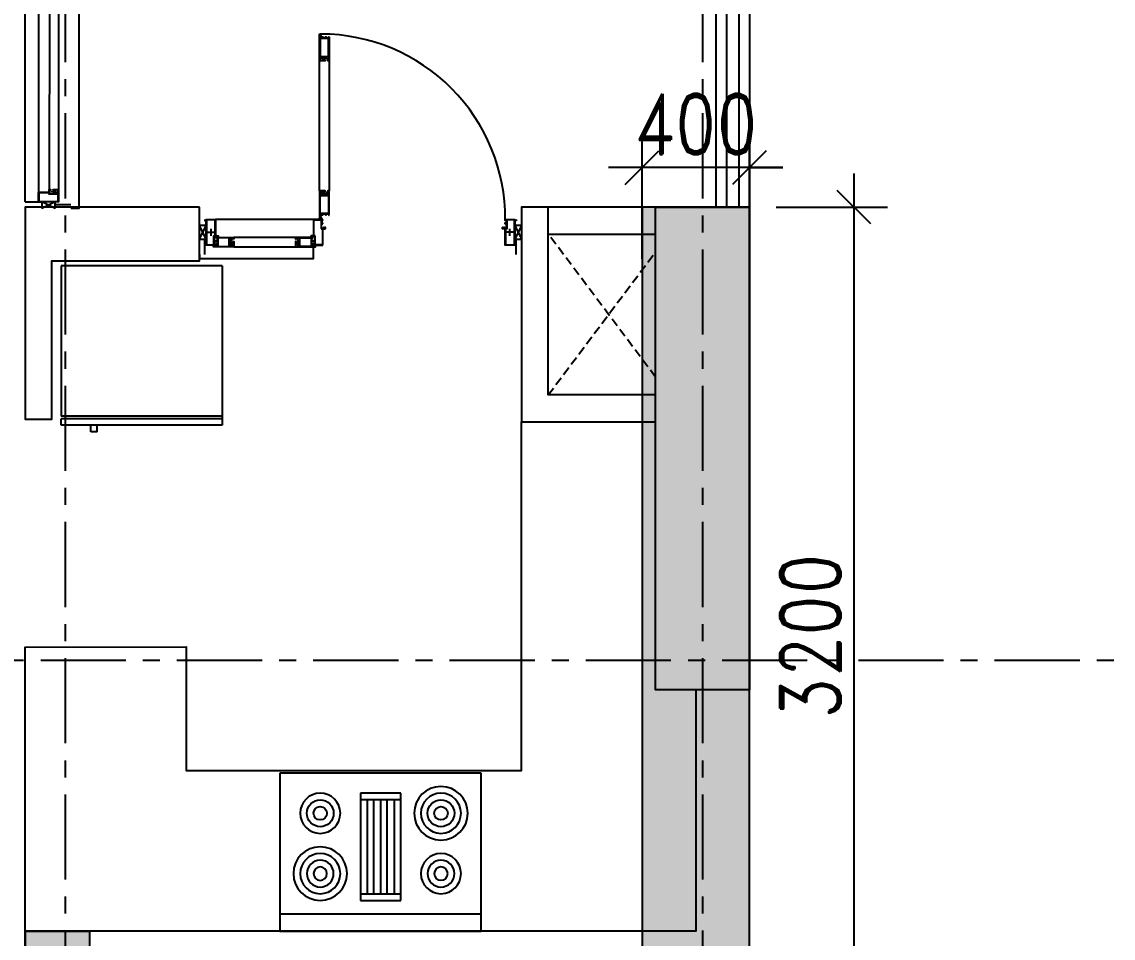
# Model space of a CAD drawing. Header units: millimetres. Extents: x 2061841 to 105821645, y -77612 to 48520811.
# Drawn here: x 105431610 to 105435678, y 48495724 to 48499141 of the extents above; entities that cross this region are included whole.
import ezdxf

# ---------------------------------------------------------------- set-up
doc = ezdxf.new("R2010")
doc.units = ezdxf.units.MM
doc.header["$LTSCALE"] = 10
doc.header["$MEASUREMENT"] = 0
doc.linetypes.add('xa_type A_Seventh floor plan$0$HIDDEN2', pattern=[4.7625, 3.175, -1.5875])
doc.linetypes.add('XR_type A_TYP_GRID$0$CENTER', pattern=[50.8, 31.75, -6.35, 6.35, -6.35])
for name, color, linetype in [('AS-COLS', 2, 'Continuous'), ('DIM', 8, 'Continuous'), ('S-OPENING', 6, 'Continuous'), ('xa_type A_Seventh floor plan$0$A-ANNO-DIMS', 6, 'Continuous'), ('xa_type A_Seventh floor plan$0$A-ELEV-HIDN', 54, 'xa_type A_Seventh floor plan$0$HIDDEN2'), ('xa_type A_Seventh floor plan$0$A-FLOR-HRAL', 200, 'Continuous'), ('xa_type A_Seventh floor plan$0$A-GLAZ-FRAM', 74, 'Continuous'), ('xa_type A_Seventh floor plan$0$A-WALL', 3, 'Continuous'), ('xa_type A_Seventh floor plan$0$A-WALL-CILL', 140, 'Continuous'), ('xa_type A_Seventh floor plan$0$A-WALL-FNSH', 8, 'Continuous'), ('xa_type A_Seventh floor plan$0$xb_type d_second fl_typ_fl$0$A-GLAZ-FRAM', 74, 'Continuous'), ('xa_type A_Seventh floor plan$0$xb_type d_second fl_typ_fl$0$A-WALL-CILL', 140, 'Continuous'), ('xa_type A_Seventh floor plan$0$xb_type d_second fl_typ_fl$0$A-WALL-FNSH', 24, 'Continuous'), ('xa_type A_Seventh floor plan$0$xr_TBT02_kitchen_settingout above counter$0$A-FURN-MOVE', 54, 'Continuous'), ('xa_type A_Seventh floor plan$0$xr_TBT02_kitchen_settingout above counter$0$A-KITC-EQPM', 24, 'Continuous'), ('xa_type A_Seventh floor plan$0$xr_TBT02_kitchen_settingout above counter$0$P-EQPM', 54, 'Continuous'), ('XR_type A_TYP_COL$0$AS-COLS', 2, 'Continuous'), ('XR_type A_TYP_COL$0$AS-COLS-PATT', 253, 'Continuous'), ('XR_type A_TYP_GRID$0$AS-GRID', 24, 'XR_type A_TYP_GRID$0$CENTER')]:
    doc.layers.add(name, color=color, linetype=linetype)
doc.layers.add('S-STRCOL HATCH', color=33, linetype='Continuous', lineweight=9)
doc.styles.add('200', font='romand.shx', dxfattribs={"width": 0.8, "height": 225})
doc.dimstyles.new('GR1', dxfattribs={"dimtxt": 225, "dimasz": 125, "dimexe": 125, "dimexo": 100, "dimgap": 50, "dimtad": 1, "dimdec": 0, "dimzin": 3, "dimdsep": 46, "dimtxsty": '200', "dimblk1": 'OBLIQUE', "dimblk2": 'OBLIQUE', "dimsah": 1, "dimcen": 0.0625, "dimdle": 125, "dimclrd": 3, "dimclre": 3, "dimclrt": 2, "dimadec": 0, "dimazin": 0, "dimtfac": 1, "dimtdec": 0, "dimtix": 1, "dimtmove": 0, "dimatfit": 3, "dimfxl": 1, "dimtolj": 1, "dimtzin": 0, "dimarcsym": 0})

# ---------------------------------------------------------------- blocks, each defined once
blk = doc.blocks.new('xa_type A_Seventh floor plan$0$xr_TBT02_kitchen_settingout above counter$0$fridge')
at = {"layer": 'xa_type A_Seventh floor plan$0$xr_TBT02_kitchen_settingout above counter$0$A-FURN-MOVE'}
for p, q in [((8943.3, 8740), (9503.3, 8740)), ((9503.3, 8140), (9503.3, 8740)), ((9513.3, 8140), (9513.3, 8740)), ((9537.3, 8140), (9537.3, 8739.9)), ((8943.3, 8140), (9537.3, 8140))]:
    blk.add_line(p, q, dxfattribs=at)
at = {"layer": 'xa_type A_Seventh floor plan$0$xr_TBT02_kitchen_settingout above counter$0$P-EQPM'}
for p, q in [((8943.3, 8140), (8943.3, 8740)), ((9537.3, 8739.9), (9513.3, 8739.9)), ((9562.3, 8629.8), (9537.3, 8629.8)), ((9562.3, 8605.8), (9562.3, 8629.8)), ((9562.3, 8605.8), (9537.3, 8605.8))]:
    blk.add_line(p, q, dxfattribs=at)
blk = doc.blocks.new('xa_type A_Seventh floor plan$0$xr_TBT02_kitchen_settingout above counter$0$COOKING HOB')
at = {"layer": 'xa_type A_Seventh floor plan$0$xr_TBT02_kitchen_settingout above counter$0$A-KITC-EQPM', "extrusion": (-1.3196e-06, -1.35305e-06, 1)}
for p, q in [((9835, 9502.5, 0), (10425, 9502.5, 0)), ((9835, 8752.5, 0), (9835, 9502.5, 0)), ((10360, 9502.5, 0), (10360, 8752.5, 0)), ((10425, 9502.5, 0), (10425, 8752.5)), ((9910, 9202.5, 0), (10310, 9202.5, 0)), ((9910, 9052.5, 0), (9910, 9202.5, 0)), ((9935, 9052.5, 0), (9935, 9202.5, 0)), ((10285, 9202.5, 0), (10285, 9052.5, 0)), ((10310, 9202.5, 0), (10310, 9052.5, 0)), ((9935, 9177.5, 0), (10285, 9177.5, 0)), ((10285, 9152.5, 0), (9935, 9152.5, 0)), ((9935, 9127.5, 0), (10285, 9127.5, 0)), ((10285, 9102.5, 0), (9935, 9102.5, 0)), ((9935, 9077.5, 0), (10285, 9077.5, 0)), ((10310, 9052.5, 0), (9910, 9052.5, 0)), ((10425, 8752.5, 0), (9835, 8752.5, 0))]:
    blk.add_line(p, q, dxfattribs=at)
for centre, major_axis, start_param, end_param in [((10210, 9352.5, 0), (-70.7, -70.7, 0), 0.785398, 7.068583), ((9985, 9352.5, 0), (-53, -53, 0), 0.785398, 7.068583), ((9985, 9352.5, 0), (35.4, -35.4, 0), -0.785398, 5.497787), ((10210, 9352.5, 0), (-53, -53, 0), 0.785398, 7.068583), ((10210, 9352.5, 0), (-35.4, -35.4, 0), 0.785398, 7.068583), ((9985, 9352.5, 0), (17.7, -17.7, 0), -0.785398, 5.497787), ((10210, 9352.5, 0), (-17.7, -17.7, 0), 0.785398, 7.068583), ((9985, 8902.5, 0), (-70.7, -70.7, 0), 0.785398, 7.068583), ((9985, 8902.5, 0), (-53, -53, 0), 0.785398, 7.068583), ((9985, 8902.5, 0), (35.4, -35.4, 0), -0.785398, 5.497787), ((10210, 8902.5, 0), (-53, -53, 0), 0.785398, 7.068583), ((10210, 8902.5, 0), (-35.4, -35.4, 0), 0.785398, 7.068583), ((9985, 8902.5, 0), (17.7, -17.7, 0), -0.785398, 5.497787), ((10210, 8902.5, 0), (-17.7, -17.7, 0), 0.785398, 7.068583)]:
    blk.add_ellipse(centre, major_axis=major_axis, ratio=1, start_param=start_param, end_param=end_param, dxfattribs=at)
blk = doc.blocks.new('xa_type A_Seventh floor plan$0$xb_type d_second fl_typ_fl$0$Win clip')
for points in [[(14, 1.1), (14, 9), (17.6, 9), (17.6, 7.8), (18.8, 7.8), (18.8, 9), (20, 9), (20, 10.2), (0, 10.2), (0, 0), (3.4, 0), (3.4, -1.2), (2, -1.2), (2, -2.4), (4.6, -2.4), (4.6, 0), (16.8, 0), (16.8, -1.2), (15.4, -1.2), (15.4, -2.4), (18, -2.4), (18, 1.1)], [(1.2, 9), (12.7, 9), (12.7, 1.1), (1.2, 1.1)]]:
    blk.add_lwpolyline(points, close=True)
at = {"layer": 'Defpoints'}
blk.add_line((28, 2.7), (22, 2.7), dxfattribs=at)
blk = doc.blocks.new('xa_type A_Seventh floor plan$0$xb_type d_second fl_typ_fl$0$Alframe Door Frame 1')
at = {"color": 251}
for p, q in [((-25, -25), (-25, 0)), ((-25, 0), (25, -25)), ((-25, -25), (25, 0)), ((25, 0), (25, -25))]:
    blk.add_line(p, q, dxfattribs=at)
for points in [[(-17.5, 37.5), (-14, 37.5), (-14, 30), (-32.7, 30), (-32.7, 33.8), (-31.1, 33.8), (-31.1, 35), (-35.8, 35), (-35.8, 33.8), (-34.1, 33.8), (-34.1, 30), (-46.2, 30), (-46.2, 33.8), (-44.5, 33.8), (-44.5, 35), (-47.5, 35), (-47.5, 0), (47.5, 0), (47.5, 35), (-12.8, 35), (-12.8, 45), (-17.5, 45)], [(-16.5, 44), (-16.5, 42.8), (-17.5, 42.8), (-17.5, 45), (-17.5, 42.8), (-16.5, 42.8), (-16.5, 44), (-14, 44), (-14, 38.5), (-16.5, 38.5)]]:
    blk.add_lwpolyline(points)
for points in [[(46.3, 33.8), (46.3, 1.2), (-46.3, 1.2), (-46.3, 28.8), (-12.8, 28.8), (-12.8, 33.8)], [(-17.5, 39.7), (-16.5, 39.7), (-16.5, 38.5), (-16.5, 39.7), (-17.5, 39.7), (-17.5, 37.5)]]:
    blk.add_lwpolyline(points, close=True)
at = {"layer": 'Defpoints'}
for p, q in [((12.5, 17.5), (-12.5, 17.5)), ((0, 5), (0, 30))]:
    blk.add_line(p, q, dxfattribs=at)
blk = doc.blocks.new('xa_type A_Seventh floor plan$0$xb_type d_second fl_typ_fl$0$Alframe Door shutter 1')
blk.add_lwpolyline([(10, 35), (100, 35), (100, 30), (97.8, 30), (97.8, 31), (99, 31), (99, 32), (99, 33.6), (93.5, 33.6), (93.5, 31), (94.7, 31), (94.7, 30), (92.5, 30), (92.5, 33.6), (84.8, 33.6), (84.8, 14.7), (88.6, 14.7), (88.6, 16.4), (89.8, 16.4), (89.8, 11.7), (88.6, 11.7), (88.6, 13.3), (84.8, 13.3), (84.8, 1.3), (88.6, 1.3), (88.6, 3), (89.8, 3), (89.8, 0), (0, 0), (0, 5), (2.2, 5), (2.2, 4), (1, 4), (1, 1.4), (6.5, 1.4), (6.5, 4), (5.3, 4), (5.3, 5), (7.5, 5), (7.5, 1.4), (14.8, 1.4), (14.8, 7.9), (10.3, 7.9), (10.3, 11.4), (11.5, 11.4), (11.5, 9.2), (14.8, 9.2), (14.8, 23.3), (11.5, 23.3), (11.5, 21.2), (10.3, 21.2), (10.3, 24.6), (14.8, 24.6), (14.8, 33.8), (10, 33.8), (10, 35)])
for points in [[(83.4, 1.3), (83.4, 33.5), (16.2, 33.5), (16.2, 1.3)], [(90.9, 14), (98.8, 14), (98.8, 17.6), (97.6, 17.6), (97.6, 18.8), (98.8, 18.8), (98.8, 20), (100, 20), (100, 0), (89.8, 0), (89.8, 3.4), (88.6, 3.4), (88.6, 2), (87.4, 2), (87.4, 4.6), (89.8, 4.6), (89.8, 16.8), (88.6, 16.8), (88.6, 15.4), (87.4, 15.4), (87.4, 18), (90.9, 18)], [(98.8, 1.2), (98.8, 12.7), (90.9, 12.7), (90.9, 1.2)]]:
    blk.add_lwpolyline(points, close=True)
at = {"layer": 'Defpoints'}
blk.add_line((90, 28), (90, 22), dxfattribs=at)
blk = doc.blocks.new('xa_type A_Seventh floor plan$0$xb_type d_second fl_typ_fl$0$Alframe Door shutter 2')
blk.add_lwpolyline([(0, -7.5), (0, 57.5), (-5, 57.5), (-5, 55.3), (-4, 55.3), (-4, 56.5), (-3, 56.5), (-1.4, 56.5), (-1.4, 51), (-4, 51), (-4, 52.2), (-5, 52.2), (-5, 50), (-1.4, 50), (-1.4, 42.3), (-20.3, 42.3), (-20.3, 46.1), (-18.6, 46.1), (-18.6, 47.3), (-23.3, 47.3), (-23.3, 46.1), (-21.7, 46.1), (-21.7, 42.3), (-33.7, 42.3), (-33.7, 46.1), (-32, 46.1), (-32, 47.3), (-35, 47.3), (-35, -17.5), (-30, -17.5), (-30, -15.3), (-31, -15.3), (-31, -16.5), (-33.6, -16.5), (-33.6, -11), (-31, -11), (-31, -12.2), (-30, -12.2), (-30, -10), (-33.6, -10), (-33.6, -2.7), (-27.1, -2.7), (-27.1, -7.2), (-23.6, -7.2), (-23.6, -6), (-25.8, -6), (-25.8, -2.7), (-11.7, -2.7), (-11.7, -6), (-13.8, -6), (-13.8, -7.2), (-10.4, -7.2), (-10.4, -2.7), (-1.2, -2.7), (-1.2, -7.5), (0, -7.5)])
blk.add_lwpolyline([(-33.7, 40.9), (-1.5, 40.9), (-1.5, -1.3), (-33.7, -1.3)], close=True)
blk = doc.blocks.new('xa_type A_Seventh floor plan$0$xb_type d_second fl_typ_fl$0$Alframe Win shutter C3')
for p, q in [((17.5, 95), (-17.5, 95)), ((-17.5, 95), (-17.5, 34.7)), ((-16.3, 93.8), (11.3, 93.8)), ((-16.3, 34.7), (-16.3, 93.8)), ((11.3, 93.8), (11.3, 60.3)), ((12.5, 81.6), (12.5, 93.7)), ((12.5, 93.7), (16.3, 93.7)), ((16.3, 81.6), (12.5, 81.6)), ((16.3, 93.7), (16.3, 92)), ((16.3, 92), (17.5, 92)), ((17.5, 83.3), (16.3, 83.3)), ((16.3, 83.3), (16.3, 81.6)), ((17.5, 92), (17.5, 95)), ((17.5, 78.6), (17.5, 83.3)), ((11.3, 60.3), (16.3, 60.3)), ((12.5, 61.5), (12.5, 80.2)), ((12.5, 80.2), (16.3, 80.2)), ((20, 61.5), (12.5, 61.5)), ((16.3, 80.2), (16.3, 78.6)), ((16.3, 78.6), (17.5, 78.6)), ((16.3, 60.3), (16.3, 1.2)), ((17.5, 60.3), (27.5, 60.3)), ((17.5, 0), (17.5, 60.3)), ((20, 65), (20, 61.5)), ((27.5, 60.3), (27.5, 65)), ((-17.5, 34.7), (-27.5, 34.7)), ((-27.5, 34.7), (-27.5, 30)), ((-20, 30), (-20, 33.5)), ((-20, 33.5), (-12.5, 33.5)), ((-16.3, 16.4), (-17.5, 16.4)), ((-17.5, 16.4), (-17.5, 11.7)), ((-17.5, 11.7), (-16.3, 11.7)), ((-16.3, 3), (-17.5, 3)), ((-17.5, 3), (-17.5, 0)), ((-17.5, 0), (17.5, 0)), ((-11.3, 34.7), (-16.3, 34.7)), ((-16.3, 14.8), (-16.3, 16.4)), ((-12.5, 14.8), (-16.3, 14.8)), ((-16.3, 11.7), (-16.3, 13.4)), ((-16.3, 13.4), (-12.5, 13.4)), ((-16.3, 1.3), (-16.3, 3)), ((-12.5, 1.3), (-16.3, 1.3)), ((-12.5, 33.5), (-12.5, 14.8)), ((-12.5, 13.4), (-12.5, 1.3)), ((-11.3, 1.2), (-11.3, 34.7)), ((16.3, 1.2), (-11.3, 1.2))]:
    blk.add_line(p, q)
for points in [[(22.2, 65), (22.2, 64), (21, 64), (22.2, 64), (22.2, 65), (20, 65)], [(-22.2, 30), (-22.2, 31), (-21, 31), (-22.2, 31), (-22.2, 30), (-20, 30)]]:
    blk.add_lwpolyline(points, close=True)
for points in [[(26.5, 64), (25.3, 64), (25.3, 65), (27.5, 65), (25.3, 65), (25.3, 64), (26.5, 64), (26.5, 61.5), (21, 61.5), (21, 64)], [(-26.5, 31), (-25.3, 31), (-25.3, 30), (-27.5, 30), (-25.3, 30), (-25.3, 31), (-26.5, 31), (-26.5, 33.5), (-21, 33.5), (-21, 31)]]:
    blk.add_lwpolyline(points)
blk = doc.blocks.new('*U323')
for p, q in [((-752, 122), (-752, 607)), ((-717, 607), (-717, 122)), ((-775, 15), (-1140, 15)), ((-1072.5, -87), (-842.5, -87))]:
    blk.add_line(p, q)
at = {"color": 251}
blk.add_line((-842.5, -52), (-1072.5, -52), dxfattribs=at)
blk.add_lwpolyline([(-784, -49), (-782.8, -49), (-782.8, -50), (-785, -50), (-782.8, -50), (-782.8, -49), (-784, -49), (-784, -46.5), (-778.5, -46.5), (-778.5, -49)])
blk.add_lwpolyline([(-779.7, -50), (-779.7, -49), (-778.5, -49), (-779.7, -49), (-779.7, -50), (-777.5, -50)], close=True)
blk.add_circle((-748.5, 18.5), 3.5, dxfattribs=at)
blk.add_arc((-748.5, 18.5), 688.5, 359.7321, 89.8852, dxfattribs=at)
at = {"layer": 'xa_type A_Seventh floor plan$0$xb_type d_second fl_typ_fl$0$A-WALL-CILL'}
blk.add_lwpolyline([(-1200, -115), (-1200, -130), (-775, -130), (-775, -87)], dxfattribs=at)
at = {"layer": 'xa_type A_Seventh floor plan$0$xb_type d_second fl_typ_fl$0$A-WALL-FNSH'}
for p, q in [((-1180, 15), (-1180, 10)), ((-1180, 10), (-1175, 10)), ((-20, 10), (-25, 10)), ((-20, 15), (-20, 10)), ((-1180, -115), (-1180, -57.5)), ((-20, -115), (-20, -57.5))]:
    blk.add_line(p, q, dxfattribs=at)
at = {"rotation": 270}
blk.add_blockref('xa_type A_Seventh floor plan$0$xb_type d_second fl_typ_fl$0$Alframe Door shutter 1', (-752, 707), dxfattribs=at)
at = {"extrusion": (0, 0, -1), "zscale": -1}
for name, p, rotation in [('xa_type A_Seventh floor plan$0$xb_type d_second fl_typ_fl$0$Win clip', (752, 617.2), 180), ('xa_type A_Seventh floor plan$0$xb_type d_second fl_typ_fl$0$Alframe Door Frame 1', (1175, -32.5), 90), ('xa_type A_Seventh floor plan$0$xb_type d_second fl_typ_fl$0$Alframe Door Frame 1', (25, -32.5), 270), ('xa_type A_Seventh floor plan$0$xb_type d_second fl_typ_fl$0$Alframe Door shutter 2', (1130, -52), 90), ('xa_type A_Seventh floor plan$0$xb_type d_second fl_typ_fl$0$Win clip', (1082.7, -87), 90)]:
    blk.add_blockref(name, p, dxfattribs=dict(at, rotation=rotation))
at = {"extrusion": (0, 0, -1), "xscale": -1, "zscale": -1}
blk.add_blockref('xa_type A_Seventh floor plan$0$xb_type d_second fl_typ_fl$0$Win clip', (752, 111.8), dxfattribs=at)
at = {"xscale": -1, "rotation": 270}
blk.add_blockref('xa_type A_Seventh floor plan$0$xb_type d_second fl_typ_fl$0$Alframe Door shutter 1', (-752, 22), dxfattribs=at)
blk.add_blockref('xa_type A_Seventh floor plan$0$xb_type d_second fl_typ_fl$0$Alframe Win shutter C3', (-757.5, -80))
at = {"extrusion": (0, 0, -1), "xscale": -1, "zscale": -1, "rotation": 270}
for name, p in [('xa_type A_Seventh floor plan$0$xb_type d_second fl_typ_fl$0$Alframe Door shutter 2', (785, -52)), ('xa_type A_Seventh floor plan$0$xb_type d_second fl_typ_fl$0$Win clip', (832.3, -87))]:
    blk.add_blockref(name, p, dxfattribs=at)
blk = doc.blocks.new('xa_type A_Seventh floor plan$0$Win clip')
for points in [[(14, 1.1), (14, 9), (17.6, 9), (17.6, 7.8), (18.8, 7.8), (18.8, 9), (20, 9), (20, 10.2), (0, 10.2), (0, 0), (3.4, 0), (3.4, -1.2), (2, -1.2), (2, -2.4), (4.6, -2.4), (4.6, 0), (16.8, 0), (16.8, -1.2), (15.4, -1.2), (15.4, -2.4), (18, -2.4), (18, 1.1)], [(1.2, 9), (12.7, 9), (12.7, 1.1), (1.2, 1.1)]]:
    blk.add_lwpolyline(points, close=True)
at = {"layer": 'Defpoints'}
blk.add_line((28, 2.7), (22, 2.7), dxfattribs=at)
blk = doc.blocks.new('*U348')
at = {"color": 251}
for p, q in [((0, 87.5), (25, 87.5)), ((25, 87.5), (0, 37.5)), ((0, 87.5), (25, 37.5)), ((1010, 87.5), (985, 87.5)), ((985, 87.5), (1010, 37.5)), ((1010, 87.5), (985, 37.5)), ((25, 37.5), (0, 37.5)), ((985, 37.5), (1010, 37.5))]:
    blk.add_line(p, q, dxfattribs=at)
for p, q in [((70.2, 100), (950, 100)), ((70.4, 65.3), (950.2, 65.3)), ((60, 25), (950, 25))]:
    blk.add_line(p, q)
for points in [[(62.5, 70), (62.5, 66.5), (55, 66.5), (55, 85.2), (58.8, 85.2), (58.8, 83.6), (60, 83.6), (60, 88.3), (58.8, 88.3), (58.8, 86.6), (55, 86.6), (55, 98.7), (58.8, 98.7), (58.8, 97), (60, 97), (60, 100), (25, 100), (25, 25), (60, 25), (60, 65.3), (70, 65.3), (70, 70)], [(947.5, 70), (947.5, 66.5), (955, 66.5), (955, 85.2), (951.2, 85.2), (951.2, 83.6), (950, 83.6), (950, 88.3), (951.2, 88.3), (951.2, 86.6), (955, 86.6), (955, 98.7), (951.2, 98.7), (951.2, 97), (950, 97), (950, 100), (985, 100), (985, 25), (950, 25), (950, 65.3), (940, 65.3), (940, 70)], [(69, 69), (67.8, 69), (67.8, 70), (70, 70), (67.8, 70), (67.8, 69), (69, 69), (69, 66.5), (63.5, 66.5), (63.5, 69)], [(941, 69), (942.2, 69), (942.2, 70), (940, 70), (942.2, 70), (942.2, 69), (941, 69), (941, 66.5), (946.5, 66.5), (946.5, 69)]]:
    blk.add_lwpolyline(points)
for points in [[(58.8, 26.2), (26.2, 26.2), (26.2, 98.8), (53.8, 98.8), (53.8, 65.3), (58.8, 65.3)], [(951.2, 26.2), (983.8, 26.2), (983.8, 98.8), (956.2, 98.8), (956.2, 65.3), (951.2, 65.3)], [(64.7, 80), (64.7, 79), (63.5, 79), (64.7, 79), (64.7, 80), (62.5, 80)], [(945.3, 80), (945.3, 79), (946.5, 79), (945.3, 79), (945.3, 80), (947.5, 80)]]:
    blk.add_lwpolyline(points, close=True)
at = {"layer": 'xa_type A_Seventh floor plan$0$A-WALL-CILL'}
blk.add_line((985, -25), (25, -25), dxfattribs=at)
blk.add_lwpolyline([(0, 145), (0, 175), (1010, 175), (1010, 145)], dxfattribs=at)
at = {"layer": 'xa_type A_Seventh floor plan$0$A-WALL-FNSH'}
for p, q in [((14.8, 87.5), (14.8, 145)), ((995.2, 87.5), (995.2, 145)), ((25, -25), (25, 35)), ((985, -25), (985, 35))]:
    blk.add_line(p, q, dxfattribs=at)
at = {"rotation": 270}
blk.add_blockref('xa_type A_Seventh floor plan$0$Win clip', (60, 100), dxfattribs=at)
at = {"xscale": -1, "rotation": 90}
blk.add_blockref('xa_type A_Seventh floor plan$0$Win clip', (950, 100), dxfattribs=at)
blk = doc.blocks.new('_Oblique')
at = {"color": 0, "linetype": 'ByBlock', "lineweight": -2}
blk.add_line((-0.5, -0.5), (0.5, 0.5), dxfattribs=at)
blk = doc.blocks.new('*D403')
at = {"layer": 'Defpoints', "color": 0, "transparency": 16777216}
for p in [(10969.4, 19707.5), (10969.4, 19268), (11369.4, 19268)]:
    blk.add_point(p, dxfattribs=at)
at = {"layer": 'DIM', "color": 3, "lineweight": -2, "transparency": 16777216}
for p, q in [((10969.4, 19368), (10969.4, 19832.5)), ((11369.4, 19368), (11369.4, 19832.5)), ((11494.4, 19707.5), (10844.4, 19707.5)), ((10969.4, 19707.5), (10844.4, 19707.5)), ((11369.4, 19707.5), (11494.4, 19707.5))]:
    blk.add_line(p, q, dxfattribs=at)
at = {"layer": 'DIM', "color": 3, "linetype": 'ByBlock', "lineweight": -2, "transparency": 16777216, "xscale": 125, "yscale": 125, "zscale": 125}
blk.add_blockref('_Oblique', (10969.4, 19707.5), dxfattribs=at)
at = {"layer": 'DIM', "color": 3, "linetype": 'ByBlock', "lineweight": -2, "transparency": 16777216, "xscale": 125, "yscale": 125, "zscale": 125, "rotation": 180}
blk.add_blockref('_Oblique', (11369.4, 19707.5), dxfattribs=at)
at = {"layer": 'DIM', "color": 2, "transparency": 16777216, "insert": (11169.4, 19870), "char_height": 225, "attachment_point": 5, "style": '200'}
blk.add_mtext('\\A1;400', dxfattribs=at)
blk = doc.blocks.new('*D404')
at = {"layer": 'Defpoints', "color": 0, "transparency": 16777216}
for p in [(11369.4, 19560.3), (11519.5, 16360.5), (11759.2, 16360.5)]:
    blk.add_point(p, dxfattribs=at)
at = {"layer": 'DIM', "color": 3, "lineweight": -2, "transparency": 16777216}
for p, q in [((11759.2, 19685.3), (11759.2, 16235.5)), ((11469.4, 19560.3), (11884.2, 19560.3)), ((11619.5, 16360.5), (11884.2, 16360.5))]:
    blk.add_line(p, q, dxfattribs=at)
at = {"layer": 'DIM', "color": 3, "linetype": 'ByBlock', "lineweight": -2, "transparency": 16777216, "xscale": 125, "yscale": 125, "zscale": 125}
for p, rotation in [((11759.2, 19560.3), 90), ((11759.2, 16360.5), 270)]:
    blk.add_blockref('_Oblique', p, dxfattribs=dict(at, rotation=rotation))
at = {"layer": 'DIM', "color": 2, "transparency": 16777216, "insert": (11596.7, 17960.4), "char_height": 225, "attachment_point": 5, "rotation": 90, "style": '200'}
blk.add_mtext('\\A1;3200', dxfattribs=at)
blk = doc.blocks.new('G$CDE8A9FAD')
at = {"layer": 'S-STRCOL HATCH'}
h = blk.add_hatch(color=256, dxfattribs=at)
h.dxf.hatch_style = 1
h.paths.add_polyline_path([(11369.4, 19560.3), (10969.4, 19560.3), (10969.4, 16360.5), (11369.4, 16360.5), (11369.4, 19560.3)])
h = blk.add_hatch(color=256, dxfattribs=at)
h.dxf.hatch_style = 1
h.paths.add_polyline_path([(8669.4, 16860.5), (8909.5, 16860.5), (8909.5, 16360.5), (8669.4, 16360.5), (8669.4, 16860.5)])
at = {"layer": 'AS-COLS', "color": 1, "elevation": 0}
for points in [[(11369.4, 19560.3), (10969.4, 19560.3), (10969.4, 16360.5), (11369.4, 16360.5)], [(8669.4, 16860.5), (8909.5, 16860.5), (8909.5, 16360.5), (8669.4, 16360.5)]]:
    blk.add_lwpolyline(points, close=True, dxfattribs=at)
at = {"layer": 'DIM'}
dim = blk.add_linear_dim(base=(10969.4, 19707.5, 0), p1=(11369.4, 19268), p2=(10969.4, 19268), dimstyle='GR1', dxfattribs=at)
dim.commit()
dim.dimension.update_dxf_attribs({"geometry": '*D403', "text_midpoint": (11169.4, 19870, 0)})
dim = blk.add_linear_dim(base=(11759.2, 16360.5, 0), p1=(11369.4, 19560.3), p2=(11519.5, 16360.5), angle=90, dimstyle='GR1', dxfattribs=at)
dim.commit()
dim.dimension.update_dxf_attribs({"geometry": '*D404', "text_midpoint": (11596.7, 17960.4, 0)})
blk = doc.blocks.new('TOWER-A TYPICAL FLOOR FRAMING PLAN N')
at = {"layer": 'XR_type A_TYP_COL$0$AS-COLS-PATT'}
h = blk.add_hatch(color=256, dxfattribs=at)
h.dxf.hatch_style = 1
h.paths.add_polyline_path([(102671322.1, 48596465), (102671322.1, 48594665), (102670972.1, 48594665), (102670972.1, 48596465)])
at = {"layer": 'xa_type A_Seventh floor plan$0$A-ANNO-DIMS', "elevation": 0}
blk.add_lwpolyline([(102668621.8, 48593764.7), (102668621.8, 48594824.6), (102669221.7, 48594824.7), (102669221.9, 48594364.7), (102670471.9, 48594364.7), (102670471.8, 48595664.8), (102670971.8, 48595664.8)], dxfattribs=at)
at = {"layer": 'xa_type A_Seventh floor plan$0$A-ELEV-HIDN', "elevation": 0}
for points in [[(102670971.8, 48595831.3), (102670571.8, 48596364.6)], [(102670571.8, 48595764.8), (102670971.8, 48596298)]]:
    blk.add_lwpolyline(points, dxfattribs=at)
at = {"layer": 'xa_type A_Seventh floor plan$0$A-FLOR-HRAL', "elevation": 0}
for points in [[(102666202.2, 48604409.6), (102671321.7, 48604409.7), (102671321.7, 48596464.5)], [(102666202.2, 48604369.6), (102671281.7, 48604369.7), (102671281.7, 48596464.5)], [(102666202.2, 48604324.6), (102671236.7, 48604324.7), (102671236.7, 48596464.5)], [(102666202.2, 48604284.6), (102671196.7, 48604284.7), (102671196.7, 48596464.5)]]:
    blk.add_lwpolyline(points, dxfattribs=at)
at = {"layer": 'xa_type A_Seventh floor plan$0$A-WALL'}
for p, q in [((102670571.8, 48596364.6, 0), (102670971.7, 48596364.5, 0)), ((102671321.7, 48593264.7, 0), (102671321.7, 48594664.5, 0))]:
    blk.add_line(p, q, dxfattribs=at)
at = {"layer": 'xa_type A_Seventh floor plan$0$A-WALL', "elevation": 0}
for points in [[(102669271.8, 48596464.6), (102668621.8, 48596464.6), (102668621.8, 48595674.6), (102668721.8, 48595674.6), (102668721.8, 48596264.6), (102669271.8, 48596264.6), (102669271.8, 48596464.6)], [(102670971.7, 48596464.5), (102670571.8, 48596464.6), (102670471.8, 48596464.6), (102670471.8, 48595664.8), (102670971.7, 48595664.8)], [(102670971.7, 48595764.8), (102670571.8, 48595764.8), (102670571.8, 48596464.6)], [(102671121.7, 48594664.5), (102671121.7, 48593764.6), (102668721.8, 48593764.7)], [(102668721.8, 48593764.7), (102668721.8, 48593764.7), (102668621.8, 48593764.7), (102668621.8, 48593264.7)]]:
    blk.add_lwpolyline(points, dxfattribs=at)
at = {"layer": 'XR_type A_TYP_COL$0$AS-COLS', "elevation": 0}
blk.add_lwpolyline([(102671322.1, 48596465), (102671322.1, 48594665), (102670972.1, 48594665), (102670972.1, 48596465)], close=True, dxfattribs=at)
at = {"layer": 'XR_type A_TYP_GRID$0$AS-GRID'}
for p, q in [((102668771.8, 48610531), (102668771.8, 48574150.4)), ((102671146.7, 48610531), (102671146.7, 48574150.4)), ((102691349.4, 48594774.1), (102655331.9, 48594774.1))]:
    blk.add_line(p, q, dxfattribs=at)
at = {"xscale": -1, "rotation": 90.00318500873529}
blk.add_blockref('xa_type A_Seventh floor plan$0$xr_TBT02_kitchen_settingout above counter$0$fridge', (102677495.9, 48605189.7), dxfattribs=at)
at = {"layer": 'AS-COLS', "color": 6}
blk.add_blockref('G$CDE8A9FAD', (102659952.3, 48576904.6), dxfattribs=at)
at = {"layer": 'xa_type A_Seventh floor plan$0$A-GLAZ-FRAM', "rotation": 269.9968149912646}
blk.add_blockref('*U348', (102668646.9, 48597470), dxfattribs=at)
at = {"layer": 'xa_type A_Seventh floor plan$0$xb_type d_second fl_typ_fl$0$A-GLAZ-FRAM'}
blk.add_blockref('*U323', (102670471.8, 48596403.4), dxfattribs=at)
at = {"layer": 'xa_type A_Seventh floor plan$0$xr_TBT02_kitchen_settingout above counter$0$P-EQPM', "xscale": -1, "rotation": 90.00318500873529}
blk.add_blockref('xa_type A_Seventh floor plan$0$xr_TBT02_kitchen_settingout above counter$0$COOKING HOB', (102679073.9, 48604190.2, 0), dxfattribs=at)

msp = doc.modelspace()

# ---------------------------------------------------------------- block references
at = {"layer": 'S-OPENING'}
msp.add_blockref('TOWER-A TYPICAL FLOOR FRAMING PLAN N', (2763000.3, -98014.7), dxfattribs=at)

doc.saveas('drawing.dxf')
